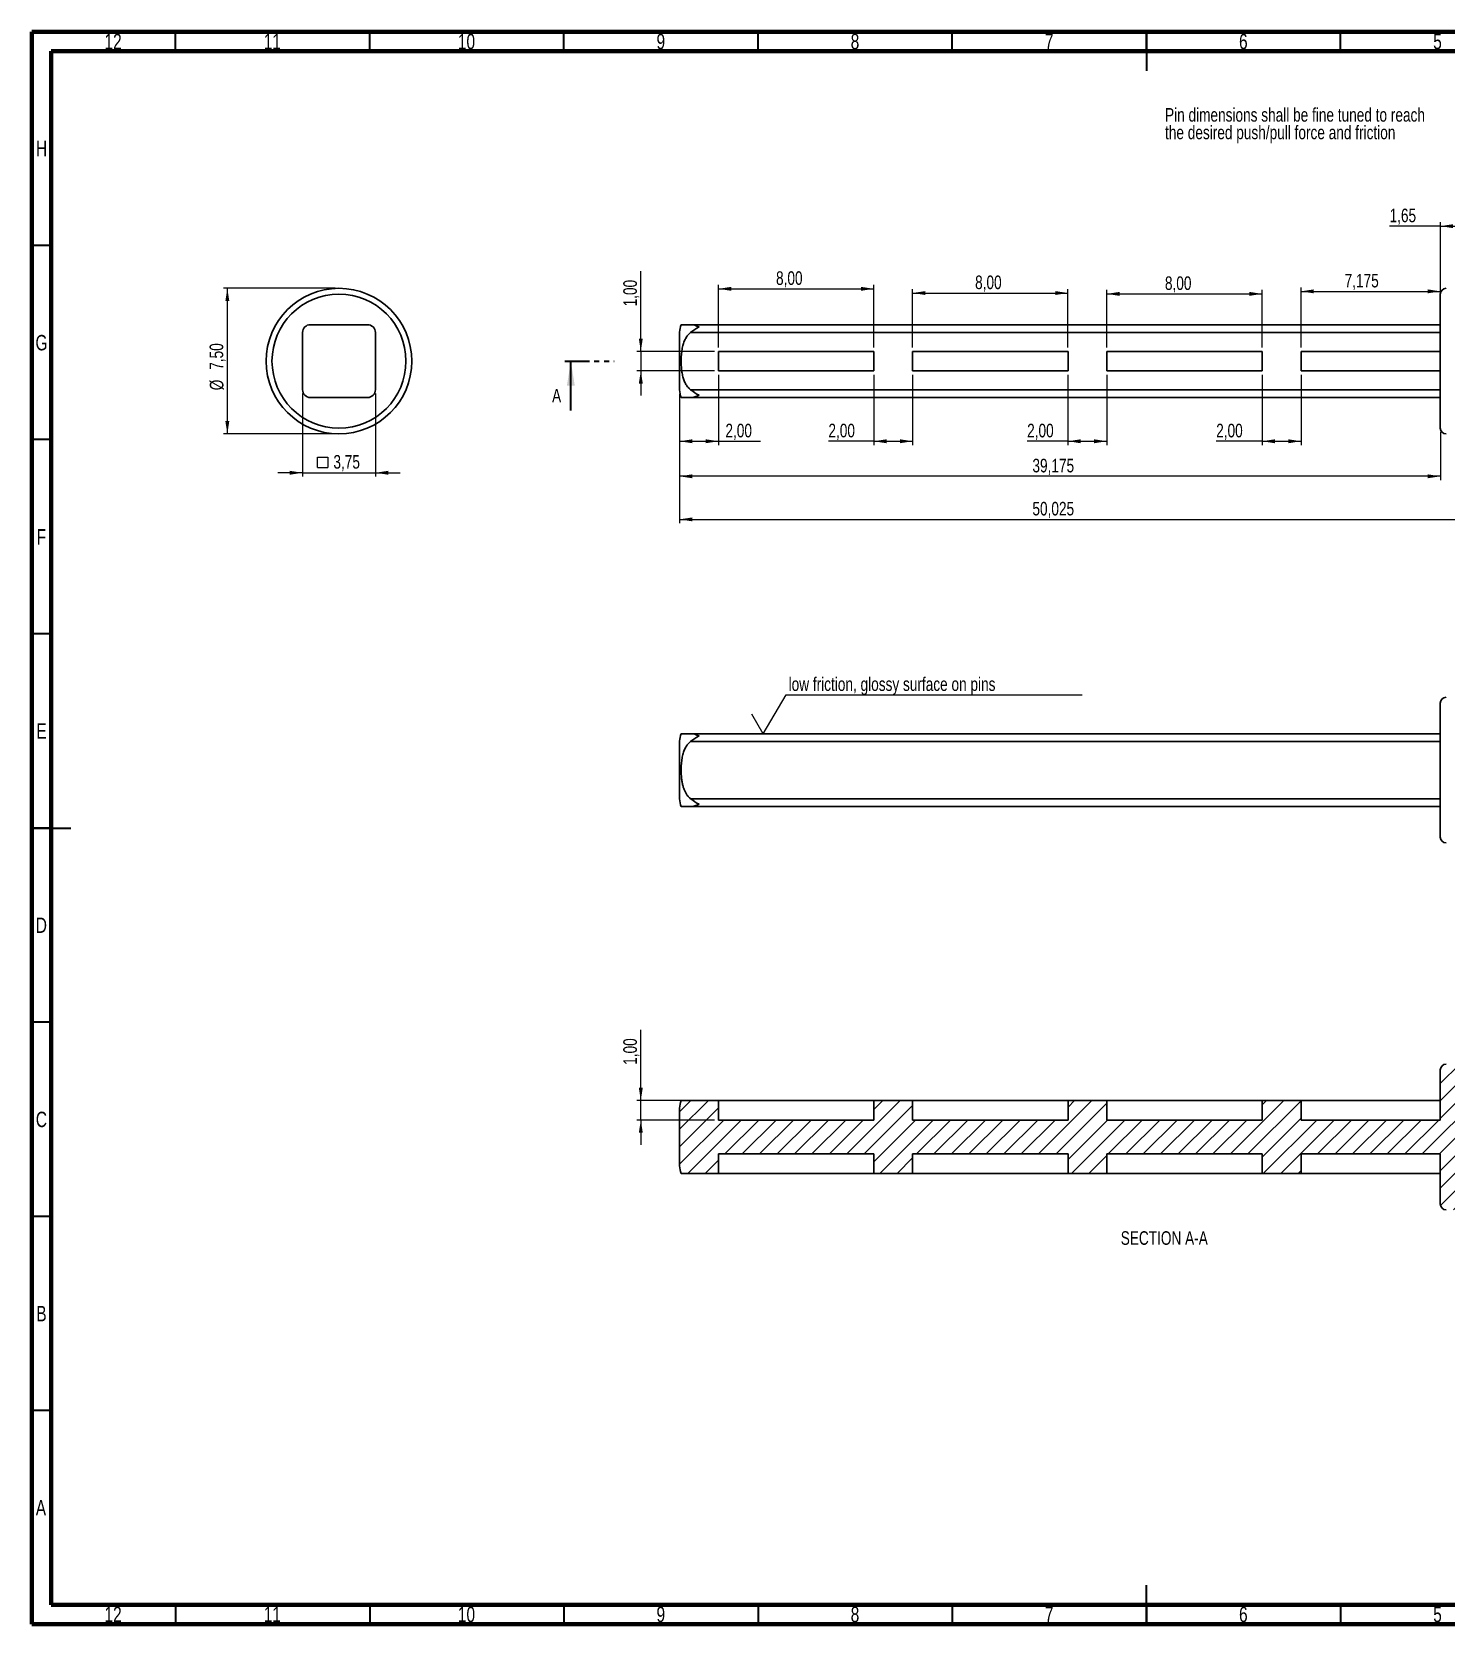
# Model space of a CAD drawing. Header units: millimetres. Extents: x 15 to 589, y 5 to 415.
# Drawn here: x 15 to 379.2, y 5 to 415 of the extents above; entities that cross this region are included whole.
import ezdxf

# ---------------------------------------------------------------- set-up
doc = ezdxf.new("R2010")
doc.units = ezdxf.units.MM
doc.linetypes.add('PHANTOM', pattern=[12.7, 6.35, -1.27, 1.27, -1.27, 1.27, -1.27])
doc.styles.add('SLDTEXTSTYLE0', font='TXT', dxfattribs={"width": 0.75})
doc.dimstyles.new('SLDDIMSTYLE0', dxfattribs={"dimtxt": 3.5, "dimasz": 3.302, "dimexe": 0, "dimexo": 0.0625, "dimgap": 0.875, "dimtad": 1, "dimlfac": 0.2, "dimrnd": 1e-09, "dimzin": 12, "dimdsep": 46, "dimtxsty": 'SLDTEXTSTYLE0', "dimsah": 1, "dimcen": 0.09, "dimadec": 0, "dimazin": 3, "dimtfac": 1, "dimtofl": 0, "dimtmove": 0, "dimatfit": 3, "dimfxl": 0, "dimfrac": 2, "dimtolj": 1, "dimtzin": 12, "dimarcsym": 0})
doc.dimstyles.new('SLDDIMSTYLE1', dxfattribs={"dimtxt": 3.5, "dimasz": 3.302, "dimexe": 0, "dimexo": 0.0625, "dimgap": 0.875, "dimtad": 1, "dimlfac": 0.2, "dimrnd": 1e-09, "dimzin": 12, "dimdsep": 46, "dimtxsty": 'SLDTEXTSTYLE0', "dimsah": 1, "dimcen": 0.09, "dimadec": 0, "dimazin": 3, "dimtfac": 1, "dimtmove": 0, "dimatfit": 0, "dimfxl": 0, "dimfrac": 2, "dimtolj": 1, "dimtzin": 12, "dimarcsym": 0})
doc.dimstyles.new('SLDDIMSTYLE2', dxfattribs={"dimtxt": 3.5, "dimasz": 3.302, "dimexe": 0, "dimexo": 0.0625, "dimgap": 0.875, "dimtad": 1, "dimdec": 3, "dimlfac": 0.2, "dimrnd": 1e-09, "dimzin": 12, "dimdsep": 46, "dimtxsty": 'SLDTEXTSTYLE0', "dimsah": 1, "dimcen": 0.09, "dimadec": 0, "dimazin": 3, "dimtfac": 1, "dimtdec": 3, "dimtofl": 0, "dimtmove": 0, "dimatfit": 3, "dimfxl": 0, "dimfrac": 2, "dimtolj": 1, "dimtzin": 12, "dimarcsym": 0})

# ---------------------------------------------------------------- blocks, each defined once
blk = doc.blocks.new('SW_NOTE_0')
at = {"color": 0, "linetype": 'Continuous', "lineweight": 0, "char_height": 3.5, "attachment_point": 1, "style": 'SLDTEXTSTYLE0'}
for s, insert in [('Pin dimensions shall be fine tuned to reach', (0, 4.51)), ('the desired push/pull force and friction', (0, -0.01))]:
    blk.add_mtext(s, dxfattribs=dict(at, insert=insert))
blk = doc.blocks.new('_D_4')
at = {"color": 7, "linetype": 'Continuous', "lineweight": 0}
for p, q in [((377.69, 364.97), (364.62, 364.97)), ((377.69, 348.47), (377.69, 365.97)), ((377.69, 364.97), (385.94, 364.97)), ((385.94, 348.47), (385.94, 365.97))]:
    blk.add_line(p, q, dxfattribs=at)
at = {"color": 7, "linetype": 'Continuous', "lineweight": 18}
for points in [[(377.69, 364.97), (380.99, 364.46), (380.99, 365.47)], [(385.94, 364.97), (382.64, 365.47), (382.64, 364.46)]]:
    blk.add_solid(points, dxfattribs=at)
at = {"color": 7, "linetype": 'Continuous', "lineweight": 18, "insert": (364.62, 369.48), "char_height": 3.5, "attachment_point": 1, "style": 'SLDTEXTSTYLE0'}
blk.add_mtext('1,65', dxfattribs=at)
blk = doc.blocks.new('_D_5')
at = {"color": 7, "linetype": 'Continuous', "lineweight": 0}
for p, q in [((181.81, 321.79), (181.81, 299.56)), ((377.69, 311.97), (377.69, 299.56)), ((377.69, 300.56), (181.81, 300.56))]:
    blk.add_line(p, q, dxfattribs=at)
at = {"color": 7, "linetype": 'Continuous', "lineweight": 18}
for points in [[(181.81, 300.56), (185.11, 300.05), (185.11, 301.07)], [(377.69, 300.56), (374.39, 301.07), (374.39, 300.05)]]:
    blk.add_solid(points, dxfattribs=at)
at = {"color": 7, "linetype": 'Continuous', "lineweight": 18, "insert": (272.65, 305.07), "char_height": 3.5, "attachment_point": 1, "style": 'SLDTEXTSTYLE0'}
blk.add_mtext('39,175', dxfattribs=at)
blk = doc.blocks.new('_D_6')
at = {"color": 7, "linetype": 'Continuous', "lineweight": 0}
for p, q in [((181.81, 321.79), (181.81, 288.47)), ((431.94, 318.28), (431.94, 288.47)), ((181.81, 289.47), (431.94, 289.47))]:
    blk.add_line(p, q, dxfattribs=at)
at = {"color": 7, "linetype": 'Continuous', "lineweight": 18}
for points in [[(181.81, 289.47), (185.11, 288.96), (185.11, 289.97)], [(431.94, 289.47), (428.64, 289.97), (428.64, 288.96)]]:
    blk.add_solid(points, dxfattribs=at)
at = {"color": 7, "linetype": 'Continuous', "lineweight": 18, "insert": (272.65, 293.98), "char_height": 3.5, "attachment_point": 1, "style": 'SLDTEXTSTYLE0'}
blk.add_mtext('50,025', dxfattribs=at)
blk = doc.blocks.new('_D_7')
at = {"color": 7, "linetype": 'Continuous', "lineweight": 0}
for p, q in [((191.81, 333.72), (191.81, 349.83)), ((191.81, 348.83), (231.81, 348.83)), ((231.81, 333.72), (231.81, 349.83))]:
    blk.add_line(p, q, dxfattribs=at)
at = {"color": 7, "linetype": 'Continuous', "lineweight": 18}
for points in [[(191.81, 348.83), (195.11, 348.32), (195.11, 349.34)], [(231.81, 348.83), (228.51, 349.34), (228.51, 348.32)]]:
    blk.add_solid(points, dxfattribs=at)
at = {"color": 7, "linetype": 'Continuous', "lineweight": 18, "insert": (206.63, 353.34), "char_height": 3.5, "attachment_point": 1, "style": 'SLDTEXTSTYLE0'}
blk.add_mtext('8,00', dxfattribs=at)
blk = doc.blocks.new('_D_8')
at = {"color": 7, "linetype": 'Continuous', "lineweight": 0}
for p, q in [((341.81, 333.72), (341.81, 349.18)), ((377.69, 340.59), (377.69, 349.18)), ((341.81, 348.18), (377.69, 348.18))]:
    blk.add_line(p, q, dxfattribs=at)
at = {"color": 7, "linetype": 'Continuous', "lineweight": 18}
for points in [[(341.81, 348.18), (345.11, 347.67), (345.11, 348.69)], [(377.69, 348.18), (374.39, 348.69), (374.39, 347.67)]]:
    blk.add_solid(points, dxfattribs=at)
at = {"color": 7, "linetype": 'Continuous', "lineweight": 18, "insert": (353.05, 352.69), "char_height": 3.5, "attachment_point": 1, "style": 'SLDTEXTSTYLE0'}
blk.add_mtext('7,175', dxfattribs=at)
blk = doc.blocks.new('_D_9')
at = {"color": 7, "linetype": 'Continuous', "lineweight": 0}
for p, q in [((291.81, 333.72), (291.81, 348.53)), ((331.81, 333.72), (331.81, 348.53)), ((291.81, 347.53), (331.81, 347.53))]:
    blk.add_line(p, q, dxfattribs=at)
at = {"color": 7, "linetype": 'Continuous', "lineweight": 18}
for points in [[(291.81, 347.53), (295.11, 347.02), (295.11, 348.04)], [(331.81, 347.53), (328.51, 348.04), (328.51, 347.02)]]:
    blk.add_solid(points, dxfattribs=at)
at = {"color": 7, "linetype": 'Continuous', "lineweight": 18, "insert": (306.77, 352.04), "char_height": 3.5, "attachment_point": 1, "style": 'SLDTEXTSTYLE0'}
blk.add_mtext('8,00', dxfattribs=at)
blk = doc.blocks.new('_D_10')
at = {"color": 7, "linetype": 'Continuous', "lineweight": 0}
for p, q in [((241.81, 333.72), (241.81, 348.75)), ((281.81, 333.72), (281.81, 348.75)), ((241.81, 347.75), (281.81, 347.75))]:
    blk.add_line(p, q, dxfattribs=at)
at = {"color": 7, "linetype": 'Continuous', "lineweight": 18}
for points in [[(241.81, 347.75), (245.11, 347.24), (245.11, 348.25)], [(281.81, 347.75), (278.51, 348.25), (278.51, 347.24)]]:
    blk.add_solid(points, dxfattribs=at)
at = {"color": 7, "linetype": 'Continuous', "lineweight": 18, "insert": (257.89, 352.26), "char_height": 3.5, "attachment_point": 1, "style": 'SLDTEXTSTYLE0'}
blk.add_mtext('8,00', dxfattribs=at)
blk = doc.blocks.new('_D_11')
at = {"color": 7, "linetype": 'Continuous', "lineweight": 0}
for p, q in [((191.81, 326.72), (191.81, 308.58)), ((181.81, 321.79), (181.81, 308.58)), ((181.81, 309.58), (191.81, 309.58)), ((191.81, 309.58), (202.65, 309.58))]:
    blk.add_line(p, q, dxfattribs=at)
at = {"color": 7, "linetype": 'Continuous', "lineweight": 18}
for points in [[(181.81, 309.58), (185.11, 309.07), (185.11, 310.09)], [(191.81, 309.58), (188.51, 310.09), (188.51, 309.07)]]:
    blk.add_solid(points, dxfattribs=at)
at = {"color": 7, "linetype": 'Continuous', "lineweight": 18, "insert": (193.6, 314.09), "char_height": 3.5, "attachment_point": 1, "style": 'SLDTEXTSTYLE0'}
blk.add_mtext('2,00', dxfattribs=at)
blk = doc.blocks.new('_D_12')
at = {"color": 7, "linetype": 'Continuous', "lineweight": 0}
for p, q in [((231.81, 326.72), (231.81, 308.58)), ((241.81, 326.72), (241.81, 308.58)), ((231.81, 309.58), (220.12, 309.58)), ((231.81, 309.58), (241.81, 309.58))]:
    blk.add_line(p, q, dxfattribs=at)
at = {"color": 7, "linetype": 'Continuous', "lineweight": 18}
for points in [[(231.81, 309.58), (235.11, 309.07), (235.11, 310.09)], [(241.81, 309.58), (238.51, 310.09), (238.51, 309.07)]]:
    blk.add_solid(points, dxfattribs=at)
at = {"color": 7, "linetype": 'Continuous', "lineweight": 18, "insert": (220.12, 314.09), "char_height": 3.5, "attachment_point": 1, "style": 'SLDTEXTSTYLE0'}
blk.add_mtext('2,00', dxfattribs=at)
blk = doc.blocks.new('_D_13')
at = {"color": 7, "linetype": 'Continuous', "lineweight": 0}
for p, q in [((281.81, 326.72), (281.81, 308.58)), ((291.81, 326.72), (291.81, 308.58)), ((281.81, 309.58), (271.29, 309.58)), ((281.81, 309.58), (291.81, 309.58))]:
    blk.add_line(p, q, dxfattribs=at)
at = {"color": 7, "linetype": 'Continuous', "lineweight": 18}
for points in [[(281.81, 309.58), (285.11, 309.07), (285.11, 310.09)], [(291.81, 309.58), (288.51, 310.09), (288.51, 309.07)]]:
    blk.add_solid(points, dxfattribs=at)
at = {"color": 7, "linetype": 'Continuous', "lineweight": 18, "insert": (271.29, 314.09), "char_height": 3.5, "attachment_point": 1, "style": 'SLDTEXTSTYLE0'}
blk.add_mtext('2,00', dxfattribs=at)
blk = doc.blocks.new('_D_14')
at = {"color": 7, "linetype": 'Continuous', "lineweight": 0}
for p, q in [((331.81, 326.72), (331.81, 308.58)), ((341.81, 326.72), (341.81, 308.58)), ((331.81, 309.58), (319.97, 309.58)), ((331.81, 309.58), (341.81, 309.58))]:
    blk.add_line(p, q, dxfattribs=at)
at = {"color": 7, "linetype": 'Continuous', "lineweight": 18}
for points in [[(331.81, 309.58), (335.11, 309.07), (335.11, 310.09)], [(341.81, 309.58), (338.51, 310.09), (338.51, 309.07)]]:
    blk.add_solid(points, dxfattribs=at)
at = {"color": 7, "linetype": 'Continuous', "lineweight": 18, "insert": (319.97, 314.09), "char_height": 3.5, "attachment_point": 1, "style": 'SLDTEXTSTYLE0'}
blk.add_mtext('2,00', dxfattribs=at)
blk = doc.blocks.new('_D_15')
at = {"color": 7, "linetype": 'Continuous', "lineweight": 0}
for p, q in [((171.81, 332.72), (171.81, 353.36)), ((190.81, 332.72), (170.81, 332.72)), ((171.81, 332.72), (171.81, 327.72)), ((190.81, 327.72), (170.81, 327.72)), ((171.81, 327.72), (171.81, 321.37))]:
    blk.add_line(p, q, dxfattribs=at)
at = {"color": 7, "linetype": 'Continuous', "lineweight": 18}
for points in [[(171.81, 332.72), (172.32, 336.02), (171.3, 336.02)], [(171.81, 327.72), (171.3, 324.41), (172.32, 324.41)]]:
    blk.add_solid(points, dxfattribs=at)
at = {"color": 7, "linetype": 'Continuous', "lineweight": 18, "insert": (167.3, 344.31), "char_height": 3.5, "attachment_point": 1, "rotation": 90, "style": 'SLDTEXTSTYLE0'}
blk.add_mtext('1,00', dxfattribs=at)
blk = doc.blocks.new('SW_SYMBOL_MOD_BOX')
at = {"color": 0, "linetype": 'Continuous', "lineweight": 18}
for p, q in [((200, 200), (200, 800)), ((200, 800), (800, 800)), ((200, 200), (800, 200)), ((800, 800), (800, 200))]:
    blk.add_line(p, q, dxfattribs=at)
blk = doc.blocks.new('_D_20')
at = {"color": 7, "linetype": 'Continuous', "lineweight": 0}
for p, q in [((84.72, 321.84), (84.72, 300.47)), ((103.47, 321.84), (103.47, 300.47)), ((84.72, 301.47), (78.37, 301.47)), ((84.72, 301.47), (103.47, 301.47)), ((103.47, 301.47), (109.82, 301.47))]:
    blk.add_line(p, q, dxfattribs=at)
at = {"color": 7, "linetype": 'Continuous', "lineweight": 18}
for points in [[(84.72, 301.47), (81.41, 301.97), (81.41, 300.96)], [(103.47, 301.47), (106.77, 300.96), (106.77, 301.97)]]:
    blk.add_solid(points, dxfattribs=at)
at = {"color": 7, "linetype": 'Continuous', "lineweight": 18, "xscale": 0.004470703125, "yscale": 0.004470703125, "zscale": 0.004470703125}
blk.add_blockref('SW_SYMBOL_MOD_BOX', (87.65, 301.95), dxfattribs=at)
at = {"color": 7, "linetype": 'Continuous', "lineweight": 18, "insert": (92.65, 306.03), "char_height": 3.5, "attachment_point": 1, "style": 'SLDTEXTSTYLE0'}
blk.add_mtext('3,75', dxfattribs=at)
blk = doc.blocks.new('_D_21')
at = {"color": 7, "linetype": 'Continuous', "lineweight": 0}
for p, q in [((93.09, 348.97), (64.34, 348.97)), ((65.34, 311.47), (65.34, 348.97)), ((93.09, 311.47), (64.34, 311.47))]:
    blk.add_line(p, q, dxfattribs=at)
at = {"color": 7, "linetype": 'Continuous', "lineweight": 18}
for points in [[(65.34, 348.97), (64.83, 345.66), (65.85, 345.66)], [(65.34, 311.47), (65.85, 314.77), (64.83, 314.77)]]:
    blk.add_solid(points, dxfattribs=at)
at = {"color": 7, "linetype": 'Continuous', "lineweight": 18, "char_height": 3.5, "attachment_point": 1, "rotation": 90, "style": 'SLDTEXTSTYLE0'}
for s, insert in [('7,50', (60.78, 327.99)), ('%%c', (60.83, 322.71))]:
    blk.add_mtext(s, dxfattribs=dict(at, insert=insert))
blk = doc.blocks.new('SW_SFSYMBOL_1')
at = {"color": 0, "linetype": 'Continuous', "lineweight": 0}
for p, q in [((-6.54, -10), (-0.65, 0)), ((-0.65, 0), (75.56, 0)), ((-6.54, -10), (-9.49, -5))]:
    blk.add_line(p, q, dxfattribs=at)
at = {"color": 0, "linetype": 'Continuous', "lineweight": 0, "insert": (0, 4.51), "char_height": 3.5, "attachment_point": 1, "style": 'SLDTEXTSTYLE0'}
blk.add_mtext('low friction, glossy surface on pins', dxfattribs=at)
blk = doc.blocks.new('_D_23')
at = {"color": 7, "linetype": 'Continuous', "lineweight": 0}
for p, q in [((171.81, 139.81), (171.81, 158.07)), ((190.81, 139.81), (170.81, 139.81)), ((171.81, 134.81), (171.81, 139.81)), ((190.81, 134.81), (170.81, 134.81)), ((171.81, 134.81), (171.81, 128.46))]:
    blk.add_line(p, q, dxfattribs=at)
at = {"color": 7, "linetype": 'Continuous', "lineweight": 18}
for points in [[(171.81, 139.81), (172.32, 143.11), (171.3, 143.11)], [(171.81, 134.81), (171.3, 131.51), (172.32, 131.51)]]:
    blk.add_solid(points, dxfattribs=at)
at = {"color": 7, "linetype": 'Continuous', "lineweight": 18, "insert": (167.3, 149.02), "char_height": 3.5, "attachment_point": 1, "rotation": 90, "style": 'SLDTEXTSTYLE0'}
blk.add_mtext('1,00', dxfattribs=at)

msp = doc.modelspace()

# ---------------------------------------------------------------- hatches: boundary and pattern name
at = {"linetype": 'Continuous', "lineweight": 18}
h = msp.add_hatch(dxfattribs=at)
h.set_pattern_fill('ANSI31', style=0)
edge = h.paths.add_edge_path(flags=0)
edge.add_line((231.8127, 139.813), (231.8127, 134.813))
edge.add_line((231.8127, 134.813), (191.8127, 134.813))
edge.add_line((191.8127, 134.813), (191.8127, 139.813))
edge.add_line((191.8127, 139.813), (182.2066, 139.813))
edge.add_arc((186.8127, 137.8678), 5, 157.105533, 180)
edge.add_line((181.8127, 137.8678), (181.8127, 123.0081))
edge.add_arc((186.8127, 123.0081), 5, 180, 202.894467)
edge.add_line((182.2066, 121.063), (191.8127, 121.063))
edge.add_line((191.8127, 121.063), (191.8127, 126.063))
edge.add_line((191.8127, 126.063), (231.8127, 126.063))
edge.add_line((231.8127, 126.063), (231.8127, 121.063))
edge.add_line((231.8127, 121.063), (241.8127, 121.063))
edge.add_line((241.8127, 121.063), (241.8127, 126.063))
edge.add_line((241.8127, 126.063), (281.8127, 126.063))
edge.add_line((281.8127, 126.063), (281.8127, 121.063))
edge.add_line((281.8127, 121.063), (291.8127, 121.063))
edge.add_line((291.8127, 121.063), (291.8127, 126.063))
edge.add_line((291.8127, 126.063), (331.8127, 126.063))
edge.add_line((331.8127, 126.063), (331.8127, 121.063))
edge.add_line((331.8127, 121.063), (341.8127, 121.063))
edge.add_line((341.8127, 121.063), (341.8127, 126.063))
edge.add_line((341.8127, 126.063), (377.6877, 126.063))
edge.add_line((377.6877, 126.063), (377.6877, 113.188))
edge.add_arc((379.1877, 113.188), 1.5, 180, 270)
edge.add_line((379.1877, 111.688), (384.4377, 111.688))
edge.add_arc((384.4377, 113.188), 1.5, 270, 360)
edge.add_line((385.9377, 113.188), (385.9377, 118.438))
edge.add_line((385.9377, 118.438), (414.4377, 118.438))
edge.add_line((414.4377, 118.438), (414.4377, 122.063))
edge.add_line((414.4377, 122.063), (385.9377, 122.063))
edge.add_line((385.9377, 122.063), (385.9377, 138.813))
edge.add_line((385.9377, 138.813), (414.4377, 138.813))
edge.add_line((414.4377, 138.813), (414.4377, 142.438))
edge.add_line((414.4377, 142.438), (385.9377, 142.438))
edge.add_line((385.9377, 142.438), (385.9377, 147.688))
edge.add_arc((384.4377, 147.688), 1.5, 0, 90)
edge.add_line((384.4377, 149.188), (379.1877, 149.188))
edge.add_arc((379.1877, 147.688), 1.5, 90, 180)
edge.add_line((377.6877, 147.688), (377.6877, 134.813))
edge.add_line((377.6877, 134.813), (341.8127, 134.813))
edge.add_line((341.8127, 134.813), (341.8127, 139.813))
edge.add_line((341.8127, 139.813), (331.8127, 139.813))
edge.add_line((331.8127, 139.813), (331.8127, 134.813))
edge.add_line((331.8127, 134.813), (291.8127, 134.813))
edge.add_line((291.8127, 134.813), (291.8127, 139.813))
edge.add_line((291.8127, 139.813), (281.8127, 139.813))
edge.add_line((281.8127, 139.813), (281.8127, 134.813))
edge.add_line((281.8127, 134.813), (241.8127, 134.813))
edge.add_line((241.8127, 134.813), (241.8127, 139.813))
edge.add_line((241.8127, 139.813), (231.8127, 139.813))

# ---------------------------------------------------------------- linework, layer by layer
at = {"color": 7, "linetype": 'Continuous', "lineweight": 70}
for p, q in [((15, 5), (15, 415)), ((15, 415), (589, 415)), ((20, 10), (20, 410)), ((20, 410), (584, 410)), ((584, 10), (20, 10)), ((589, 5), (15, 5))]:
    msp.add_line(p, q, dxfattribs=at)
at = {"color": 7, "linetype": 'Continuous', "lineweight": 35}
for p, q in [((52, 410), (52, 415)), ((102, 410), (102, 415)), ((152, 410), (152, 415)), ((202, 410), (202, 415)), ((252, 410), (252, 415)), ((302, 415), (302, 405)), ((302, 410), (302, 415)), ((352, 410), (352, 415)), ((20, 360), (15, 360)), ((153.793, 317.5162), (153.793, 330.2162)), ((20, 310), (15, 310)), ((20, 260), (15, 260)), ((15, 210), (25, 210)), ((20, 210), (15, 210)), ((20, 160), (15, 160)), ((20, 110), (15, 110)), ((20, 60), (15, 60)), ((302, 5), (302, 15)), ((52, 10), (52, 5)), ((102, 10), (102, 5)), ((152, 10), (152, 5)), ((202, 10), (202, 5)), ((252, 10), (252, 5)), ((302, 10), (302, 5)), ((352, 10), (352, 5))]:
    msp.add_line(p, q, dxfattribs=at)
at = {"color": 7, "linetype": 'Continuous', "lineweight": 25}
for p, q in [((377.6877, 330.2162), (377.6877, 347.4662)), ((181.8127, 322.7864), (181.8127, 337.646)), ((377.6877, 339.5912), (184.6298, 339.5912)), ((184.6298, 337.5912), (377.6877, 337.5912)), ((191.8127, 332.7162), (231.8127, 332.7162)), ((191.8127, 332.7162), (191.8127, 327.7162)), ((231.8127, 327.7162), (231.8127, 332.7162)), ((241.8127, 332.7162), (281.8127, 332.7162)), ((241.8127, 332.7162), (241.8127, 327.7162)), ((281.8127, 327.7162), (281.8127, 332.7162)), ((291.8127, 332.7162), (331.8127, 332.7162)), ((291.8127, 332.7162), (291.8127, 327.7162)), ((331.8127, 327.7162), (331.8127, 332.7162)), ((341.8127, 332.7162), (377.6877, 332.7162)), ((341.8127, 332.7162), (341.8127, 327.7162)), ((377.6877, 312.9662), (377.6877, 330.2162)), ((231.8127, 327.7162), (191.8127, 327.7162)), ((281.8127, 327.7162), (241.8127, 327.7162)), ((331.8127, 327.7162), (291.8127, 327.7162)), ((377.6877, 327.7162), (341.8127, 327.7162)), ((377.6877, 322.8412), (184.6298, 322.8412)), ((184.6298, 320.8412), (377.6877, 320.8412)), ((377.6877, 224.9091), (377.6877, 242.1591)), ((377.6877, 234.2841), (184.6298, 234.2841)), ((181.8127, 224.9091), (181.8127, 232.3389)), ((184.6298, 232.2841), (377.6877, 232.2841)), ((181.8127, 219.6554), (181.8127, 224.9091)), ((182.2066, 224.9091), (181.8127, 224.9091)), ((377.6877, 207.6591), (377.6877, 224.9091)), ((181.8127, 217.4792), (181.8127, 219.6554)), ((377.6877, 217.5341), (184.6298, 217.5341)), ((184.6298, 215.5341), (377.6877, 215.5341)), ((377.6877, 134.813), (377.6877, 147.688)), ((182.2066, 139.813), (191.8127, 139.813)), ((191.8127, 139.813), (191.8127, 134.813)), ((191.8127, 139.813), (231.8127, 139.813)), ((231.8127, 139.813), (241.8127, 139.813)), ((231.8127, 134.813), (231.8127, 139.813)), ((241.8127, 139.813), (241.8127, 134.813)), ((241.8127, 139.813), (281.8127, 139.813)), ((281.8127, 134.813), (281.8127, 139.813)), ((281.8127, 139.813), (291.8127, 139.813)), ((291.8127, 139.813), (291.8127, 134.813)), ((291.8127, 139.813), (331.8127, 139.813)), ((331.8127, 134.813), (331.8127, 139.813)), ((331.8127, 139.813), (341.8127, 139.813)), ((341.8127, 139.813), (341.8127, 134.813)), ((341.8127, 139.813), (377.6877, 139.813)), ((181.8127, 137.8678), (181.8127, 123.0081)), ((231.8127, 134.813), (191.8127, 134.813)), ((281.8127, 134.813), (241.8127, 134.813)), ((331.8127, 134.813), (291.8127, 134.813)), ((377.6877, 134.813), (341.8127, 134.813)), ((191.8127, 126.063), (231.8127, 126.063)), ((191.8127, 126.063), (191.8127, 121.063)), ((231.8127, 121.063), (231.8127, 126.063)), ((241.8127, 126.063), (281.8127, 126.063)), ((241.8127, 126.063), (241.8127, 121.063)), ((281.8127, 121.063), (281.8127, 126.063)), ((291.8127, 126.063), (331.8127, 126.063)), ((291.8127, 126.063), (291.8127, 121.063)), ((331.8127, 121.063), (331.8127, 126.063)), ((341.8127, 126.063), (377.6877, 126.063)), ((341.8127, 126.063), (341.8127, 121.063)), ((377.6877, 113.188), (377.6877, 126.063)), ((191.8127, 121.063), (182.2066, 121.063)), ((231.8127, 121.063), (191.8127, 121.063)), ((241.8127, 121.063), (231.8127, 121.063)), ((281.8127, 121.063), (241.8127, 121.063)), ((291.8127, 121.063), (281.8127, 121.063)), ((331.8127, 121.063), (291.8127, 121.063)), ((341.8127, 121.063), (331.8127, 121.063)), ((377.6877, 121.063), (341.8127, 121.063))]:
    msp.add_line(p, q, dxfattribs=at)
at = {"color": 7, "linetype": 'PHANTOM', "lineweight": 35}
msp.add_line((152.2055, 330.2162), (164.9118, 330.2162), dxfattribs=at)
at = {"color": 7, "linetype": 'Continuous', "lineweight": 25}
for centre, radius, start, end in [((94.0904, 330.2162), 18.75, 90, 270), ((94.0904, 330.2162), 18.75, 0, 90), ((379.1877, 347.4662), 1.5, 90, 180), ((94.0904, 330.2162), 17.25, 0, 270), ((186.8127, 337.646), 5, 157.085447, 180), ((94.0904, 330.2162), 18.75, 270, 0), ((94.0904, 330.2162), 17.25, 270, 0), ((186.8127, 322.7864), 5, 180, 202.894467), ((379.1877, 312.9662), 1.5, 180, 270), ((379.1877, 242.1591), 1.5, 90, 180), ((186.8127, 232.3389), 5, 157.085447, 180), ((186.8127, 217.4792), 5, 180, 202.881172), ((379.1877, 207.6591), 1.5, 180, 270), ((379.1877, 147.688), 1.5, 90, 180), ((186.8127, 137.8678), 5, 157.105533, 180), ((186.8127, 123.0081), 5, 180, 202.894467), ((379.1877, 113.188), 1.5, 180, 270)]:
    msp.add_arc(centre, radius, start, end, dxfattribs=at)
for points in [[(84.7154, 337.5912), (84.7154, 338.1436), (84.9407, 338.645), (85.3012, 339.0054)], [(85.3012, 339.0054), (85.6616, 339.3659), (86.1631, 339.5912), (86.7154, 339.5912)], [(101.4654, 339.5912), (102.0178, 339.5912), (102.5192, 339.3659), (102.8796, 339.0054)], [(102.8796, 339.0054), (103.2401, 338.645), (103.4654, 338.1436), (103.4654, 337.5912)], [(184.6298, 339.5912), (185.3336, 339.5912), (186.0744, 339.3659), (186.8127, 339.0054)], [(186.8127, 339.0054), (186.0744, 338.645), (185.3336, 338.1436), (184.6298, 337.5912)], [(85.3012, 321.427), (84.9407, 321.7874), (84.7154, 322.2889), (84.7154, 322.8412)], [(86.7154, 320.8412), (86.1631, 320.8412), (85.6616, 321.0665), (85.3012, 321.427)], [(102.8796, 321.427), (102.5192, 321.0665), (102.0178, 320.8412), (101.4654, 320.8412)], [(103.4654, 322.8412), (103.4654, 322.2889), (103.2401, 321.7874), (102.8796, 321.427)], [(184.6298, 322.8412), (185.3336, 322.2889), (186.0744, 321.7874), (186.8127, 321.427)], [(186.8127, 321.427), (186.0744, 321.0665), (185.3336, 320.8412), (184.6298, 320.8412)], [(184.6298, 234.2841), (185.3336, 234.2841), (186.0744, 234.0587), (186.8127, 233.6983)], [(186.8127, 233.6983), (186.0744, 233.3378), (185.3336, 232.8364), (184.6298, 232.2841)], [(184.6298, 217.5341), (185.3336, 216.9817), (186.0744, 216.4803), (186.8127, 216.1199)], [(186.8127, 216.1199), (186.0744, 215.7594), (185.3336, 215.5341), (184.6298, 215.5341)]]:
    msp.add_open_spline(points, degree=3, dxfattribs=at)
for points, knots in [([(84.7154, 322.8412), (84.7154, 322.9432), (84.7154, 323.1491), (84.7154, 323.5096), (84.7154, 323.9095), (84.7154, 324.3525), (84.7154, 324.8373), (84.7154, 325.3642), (84.7154, 325.9332), (84.7154, 326.5441), (84.7154, 327.1971), (84.7154, 327.8923), (84.7154, 328.6295), (84.7154, 329.4088), (84.7154, 330.4397), (84.7154, 331.662), (84.7154, 333.0125), (84.7154, 334.2192), (84.7154, 335.284), (84.7154, 336.2026), (84.7154, 336.9887), (84.7154, 337.3937), (84.7154, 337.5912)], [0, 0, 0, 0, 0.02969694, 0.05995076, 0.09107898, 0.12337335, 0.15709536, 0.19247485, 0.22971099, 0.2689747, 0.31041183, 0.35414648, 0.40028422, 0.44891496, 0.5001155, 0.59312347, 0.67750194, 0.75385815, 0.82301098, 0.88606062, 0.94445325, 1, 1, 1, 1]), ([(86.7154, 339.5912), (86.8174, 339.5912), (87.0233, 339.5912), (87.3838, 339.5912), (87.7837, 339.5912), (88.2267, 339.5912), (88.7115, 339.5912), (89.2384, 339.5912), (89.8074, 339.5912), (90.4183, 339.5912), (91.0713, 339.5912), (91.7665, 339.5912), (92.5037, 339.5912), (93.283, 339.5912), (94.3139, 339.5912), (95.5362, 339.5912), (96.8867, 339.5912), (98.0934, 339.5912), (99.1582, 339.5912), (100.0768, 339.5912), (100.8629, 339.5912), (101.2679, 339.5912), (101.4654, 339.5912)], [0, 0, 0, 0, 0.02969694, 0.05995076, 0.09107898, 0.12337335, 0.15709536, 0.19247485, 0.22971099, 0.2689747, 0.31041183, 0.35414648, 0.40028422, 0.44891496, 0.5001155, 0.59312347, 0.67750194, 0.75385815, 0.82301098, 0.88606062, 0.94445325, 1, 1, 1, 1]), ([(103.4654, 337.5912), (103.4654, 337.4892), (103.4654, 337.2834), (103.4654, 336.9228), (103.4654, 336.5229), (103.4654, 336.0799), (103.4654, 335.5951), (103.4654, 335.0682), (103.4654, 334.4993), (103.4654, 333.8883), (103.4654, 333.2353), (103.4654, 332.5402), (103.4654, 331.803), (103.4654, 331.0236), (103.4654, 329.9928), (103.4654, 328.7704), (103.4654, 327.4199), (103.4654, 326.2132), (103.4654, 325.1484), (103.4654, 324.2298), (103.4654, 323.4437), (103.4654, 323.0387), (103.4654, 322.8412)], [0, 0, 0, 0, 0.02969694, 0.05995076, 0.09107898, 0.12337335, 0.15709536, 0.19247485, 0.22971099, 0.2689747, 0.31041183, 0.35414648, 0.40028422, 0.44891496, 0.5001155, 0.59312347, 0.67750194, 0.75385815, 0.82301098, 0.88606062, 0.94445325, 1, 1, 1, 1]), ([(182.2068, 339.5912), (182.2067, 339.5912), (182.1565, 339.5912), (182.2995, 339.5912), (182.7129, 339.5912), (183.4397, 339.5912), (184.2496, 339.5912), (184.6298, 339.5912)], [0, 0, 0, 0, 0.00054612, 0.31488784, 0.57910393, 0.80244692, 1, 1, 1, 1]), ([(184.6298, 337.5912), (184.508, 337.4892), (184.262, 337.2834), (183.9328, 336.9228), (183.6305, 336.5229), (183.3579, 336.0799), (183.1143, 335.5951), (182.8996, 335.0682), (182.7138, 334.4993), (182.5567, 333.8883), (182.4284, 333.2353), (182.3288, 332.5402), (182.2578, 331.803), (182.2155, 331.0236), (182.1983, 329.9928), (182.2347, 328.7704), (182.3778, 327.4199), (182.6203, 326.2132), (182.9621, 325.1484), (183.4083, 324.2298), (183.9494, 323.4437), (184.4068, 323.0387), (184.6298, 322.8412)], [0, 0, 0, 0, 0.02969694, 0.05995076, 0.09107898, 0.12337335, 0.15709536, 0.19247485, 0.22971099, 0.2689747, 0.31041183, 0.35414648, 0.40028422, 0.44891496, 0.5001155, 0.59312347, 0.67750194, 0.75385815, 0.82301098, 0.88606062, 0.94445325, 1, 1, 1, 1]), ([(94.0904, 320.8412), (93.6995, 320.8412), (92.946, 320.8412), (91.8597, 320.8412), (90.861, 320.8412), (89.9494, 320.8412), (89.1252, 320.8412), (88.3875, 320.8412), (87.7391, 320.8412), (87.1719, 320.8412), (86.8659, 320.8412), (86.7154, 320.8412)], [0, 0, 0, 0, 0.14622753, 0.28187328, 0.40745299, 0.52361653, 0.63118461, 0.73118974, 0.82491475, 0.91391444, 1, 1, 1, 1]), ([(101.4654, 320.8412), (101.3634, 320.8412), (101.1575, 320.8412), (100.7969, 320.8412), (100.3969, 320.8412), (99.9539, 320.8412), (99.4691, 320.8412), (98.9421, 320.8412), (98.3732, 320.8412), (97.7622, 320.8412), (97.1092, 320.8412), (96.4142, 320.8412), (95.677, 320.8412), (94.8977, 320.8412), (94.3641, 320.8412), (94.0904, 320.8412)], [0, 0, 0, 0, 0.05939484, 0.11990042, 0.18215159, 0.24673174, 0.31416384, 0.38490765, 0.45936157, 0.53786758, 0.62071747, 0.70815956, 0.8004051, 0.89763402, 1, 1, 1, 1]), ([(184.6298, 320.8412), (184.5079, 320.8412), (184.2619, 320.8412), (183.9326, 320.8412), (183.6302, 320.8412), (183.3576, 320.8412), (183.1139, 320.8412), (182.8992, 320.8412), (182.7134, 320.8412), (182.5564, 320.8412), (182.4281, 320.8412), (182.3285, 320.8412), (182.2579, 320.8412), (182.2142, 320.8412), (182.2092, 320.8412), (182.2066, 320.8412)], [0, 0, 0, 0, 0.05939484, 0.11990042, 0.18215159, 0.24673174, 0.31416384, 0.38490765, 0.45936157, 0.53786758, 0.62071747, 0.70815956, 0.8004051, 0.89763402, 1, 1, 1, 1]), ([(182.2068, 234.2841), (182.2067, 234.2841), (182.1565, 234.2841), (182.2995, 234.2841), (182.7129, 234.2841), (183.4397, 234.2841), (184.2496, 234.2841), (184.6298, 234.2841)], [0, 0, 0, 0, 0.00054612, 0.31488784, 0.57910393, 0.80244692, 1, 1, 1, 1]), ([(184.6298, 232.2841), (184.5079, 232.1821), (184.2619, 231.9762), (183.9326, 231.6155), (183.6302, 231.2156), (183.3576, 230.7726), (183.1139, 230.2877), (182.8992, 229.7608), (182.7134, 229.1919), (182.5564, 228.5809), (182.4281, 227.9279), (182.3285, 227.2328), (182.2579, 226.4957), (182.2142, 225.7164), (182.2092, 225.1828), (182.2066, 224.9091)], [0, 0, 0, 0, 0.05939484, 0.11990042, 0.18215159, 0.24673174, 0.31416384, 0.38490765, 0.45936157, 0.53786758, 0.62071747, 0.70815956, 0.8004051, 0.89763402, 1, 1, 1, 1]), ([(182.2066, 224.9091), (182.2118, 224.5182), (182.222, 223.7646), (182.3122, 222.6784), (182.4588, 221.6796), (182.6661, 220.7681), (182.9336, 219.9439), (183.2616, 219.2062), (183.6524, 218.5577), (184.0999, 217.9906), (184.4551, 217.6845), (184.6298, 217.5341)], [0, 0, 0, 0, 0.14622753, 0.28187328, 0.40745299, 0.52361653, 0.63118461, 0.73118974, 0.82491475, 0.91391444, 1, 1, 1, 1]), ([(184.6298, 215.5341), (184.2499, 215.5341), (183.4402, 215.5341), (182.7131, 215.5341), (182.3024, 215.5341), (182.1508, 215.5341), (182.2066, 215.5341), (182.2066, 215.5341)], [0, 0, 0, 0, 0.19755777, 0.42097388, 0.68532634, 0.99986, 1, 1, 1, 1])]:
    msp.add_open_spline(points, degree=3, knots=knots, dxfattribs=at)
at = {"color": 7, "linetype": 'Continuous', "lineweight": 35}
msp.add_solid([(153.793, 330.2162), (152.777, 323.8662), (154.809, 323.8662)], dxfattribs=at)

# ---------------------------------------------------------------- block references
at = {"color": 7, "linetype": 'Continuous', "lineweight": 0}
for name, p in [('SW_NOTE_0', (306.797, 390.8664)), ('SW_SFSYMBOL_1', (209.8669, 244.2836))]:
    msp.add_blockref(name, p, dxfattribs=at)

# ---------------------------------------------------------------- texts
at = {"color": 7, "linetype": 'Continuous', "lineweight": 0, "attachment_point": 2, "style": 'SLDTEXTSTYLE0'}
for s, insert, char_height in [('12', (35.9201, 414.4904), 3.96875), ('11', (76.9201, 414.4904), 3.96875), ('10', (126.9201, 414.4904), 3.96875), ('9', (176.96, 414.4904), 3.9687), ('8', (226.96, 414.4904), 3.9687), ('7', (276.96, 414.4904), 3.9687), ('6', (326.96, 414.4904), 3.9687), ('5', (376.96, 414.4904), 3.9687), ('H', (17.4904, 386.9493), 3.9687), ('G', (17.4867, 336.9493), 3.9687), ('F', (17.4577, 286.9493), 3.9687), ('E', (17.5078, 236.9493), 3.9687), ('D', (17.4527, 186.9493), 3.9687), ('C', (17.4587, 136.9493), 3.9687), ('SECTION A-A', (306.6013, 106.174), 3.5), ('B', (17.4706, 86.9493), 3.9687), ('A', (17.3397, 36.9493), 3.9687), ('12', (35.9201, 9.4904), 3.96875), ('11', (76.9201, 9.4904), 3.96875), ('10', (126.9201, 9.4904), 3.96875), ('9', (176.96, 9.4904), 3.9687), ('8', (226.96, 9.4904), 3.9687), ('7', (276.96, 9.4904), 3.9687), ('6', (326.96, 9.4904), 3.9687), ('5', (376.96, 9.4904), 3.9687)]:
    msp.add_mtext(s, dxfattribs=dict(at, insert=insert, char_height=char_height))
at = {"color": 7, "linetype": 'Continuous', "insert": (148.9626, 323.0739), "char_height": 3.5, "attachment_point": 1, "style": 'SLDTEXTSTYLE0'}
msp.add_mtext('A', dxfattribs=at)

# ---------------------------------------------------------------- dimensions: what is measured, and where the dimension line sits
at = {"color": 7, "linetype": 'Continuous', "lineweight": 18}
for base, p1, p2, dimstyle, picture, middle in [((385.9377, 364.9662), (377.6877, 347.4662), (385.9377, 347.4662), 'SLDDIMSTYLE0', '_D_4', (369.1424, 364.9662)), ((231.8127, 348.8327), (191.8127, 332.7162), (231.8127, 332.7162), 'SLDDIMSTYLE0', '_D_7', (211.1517, 348.8327)), ((377.6877, 348.181), (341.8127, 332.7162), (377.6877, 339.5912), 'SLDDIMSTYLE2', '_D_8', (358.867, 348.181)), ((281.8127, 347.7465), (241.8127, 332.7162), (281.8127, 332.7162), 'SLDDIMSTYLE0', '_D_10', (262.4176, 347.7465)), ((331.8127, 347.5293), (291.8127, 332.7162), (331.8127, 332.7162), 'SLDDIMSTYLE0', '_D_9', (311.294, 347.5293)), ((191.8127, 309.5818), (181.8127, 322.7864), (191.8127, 327.7162), 'SLDDIMSTYLE0', '_D_11', (198.1212, 309.5818)), ((241.8127, 309.5818), (231.8127, 327.7162), (241.8127, 327.7162), 'SLDDIMSTYLE0', '_D_12', (224.6443, 309.5818)), ((291.8127, 309.5818), (281.8127, 327.7162), (291.8127, 327.7162), 'SLDDIMSTYLE0', '_D_13', (275.8197, 309.5818)), ((341.8127, 309.5818), (331.8127, 327.7162), (341.8127, 327.7162), 'SLDDIMSTYLE0', '_D_14', (324.4962, 309.5818)), ((181.8127, 300.5573), (377.6877, 312.9662), (181.8127, 322.7864), 'SLDDIMSTYLE2', '_D_5', (279.7628, 300.5573)), ((431.9377, 289.4662), (181.8127, 322.7864), (431.9377, 319.2836), 'SLDDIMSTYLE2', '_D_6', (279.7628, 289.4662))]:
    dim = msp.add_linear_dim(base=base, p1=p1, p2=p2, dimstyle=dimstyle, dxfattribs=at)
    dim.commit()
    dim.dimension.update_dxf_attribs({"geometry": picture, "text_midpoint": middle, "dimtype": 160})
for base, p1, p2, picture, middle in [((171.8125, 327.7162), (191.8127, 332.7162), (191.8127, 327.7162), '_D_15', (171.8125, 348.8327)), ((171.8125, 139.813), (191.8127, 134.813), (191.8127, 139.813), '_D_23', (171.8125, 153.5416))]:
    dim = msp.add_linear_dim(base=base, p1=p1, p2=p2, angle=90, dimstyle='SLDDIMSTYLE1', dxfattribs=at)
    dim.commit()
    dim.dimension.update_dxf_attribs({"geometry": picture, "text_midpoint": middle, "dimtype": 160})
dim = msp.add_linear_dim(base=(65.3404, 348.9662), p1=(94.0904, 311.4662), p2=(94.0904, 348.9662), angle=90, text='%%c<>', dimstyle='SLDDIMSTYLE0', dxfattribs=at)
dim.commit()
dim.dimension.update_dxf_attribs({"geometry": '_D_21', "text_midpoint": (65.3404, 329.8789), "dimtype": 160})
dim = msp.add_linear_dim(base=(103.4654, 301.4662), p1=(84.7154, 322.8412), p2=(103.4654, 322.8412), text='{\\fGDT;o}<>', dimstyle='SLDDIMSTYLE1', dxfattribs=at)
dim.commit()
dim.dimension.update_dxf_attribs({"geometry": '_D_20', "text_midpoint": (94.6738, 301.4662), "dimtype": 160})

doc.saveas('drawing.dxf')
